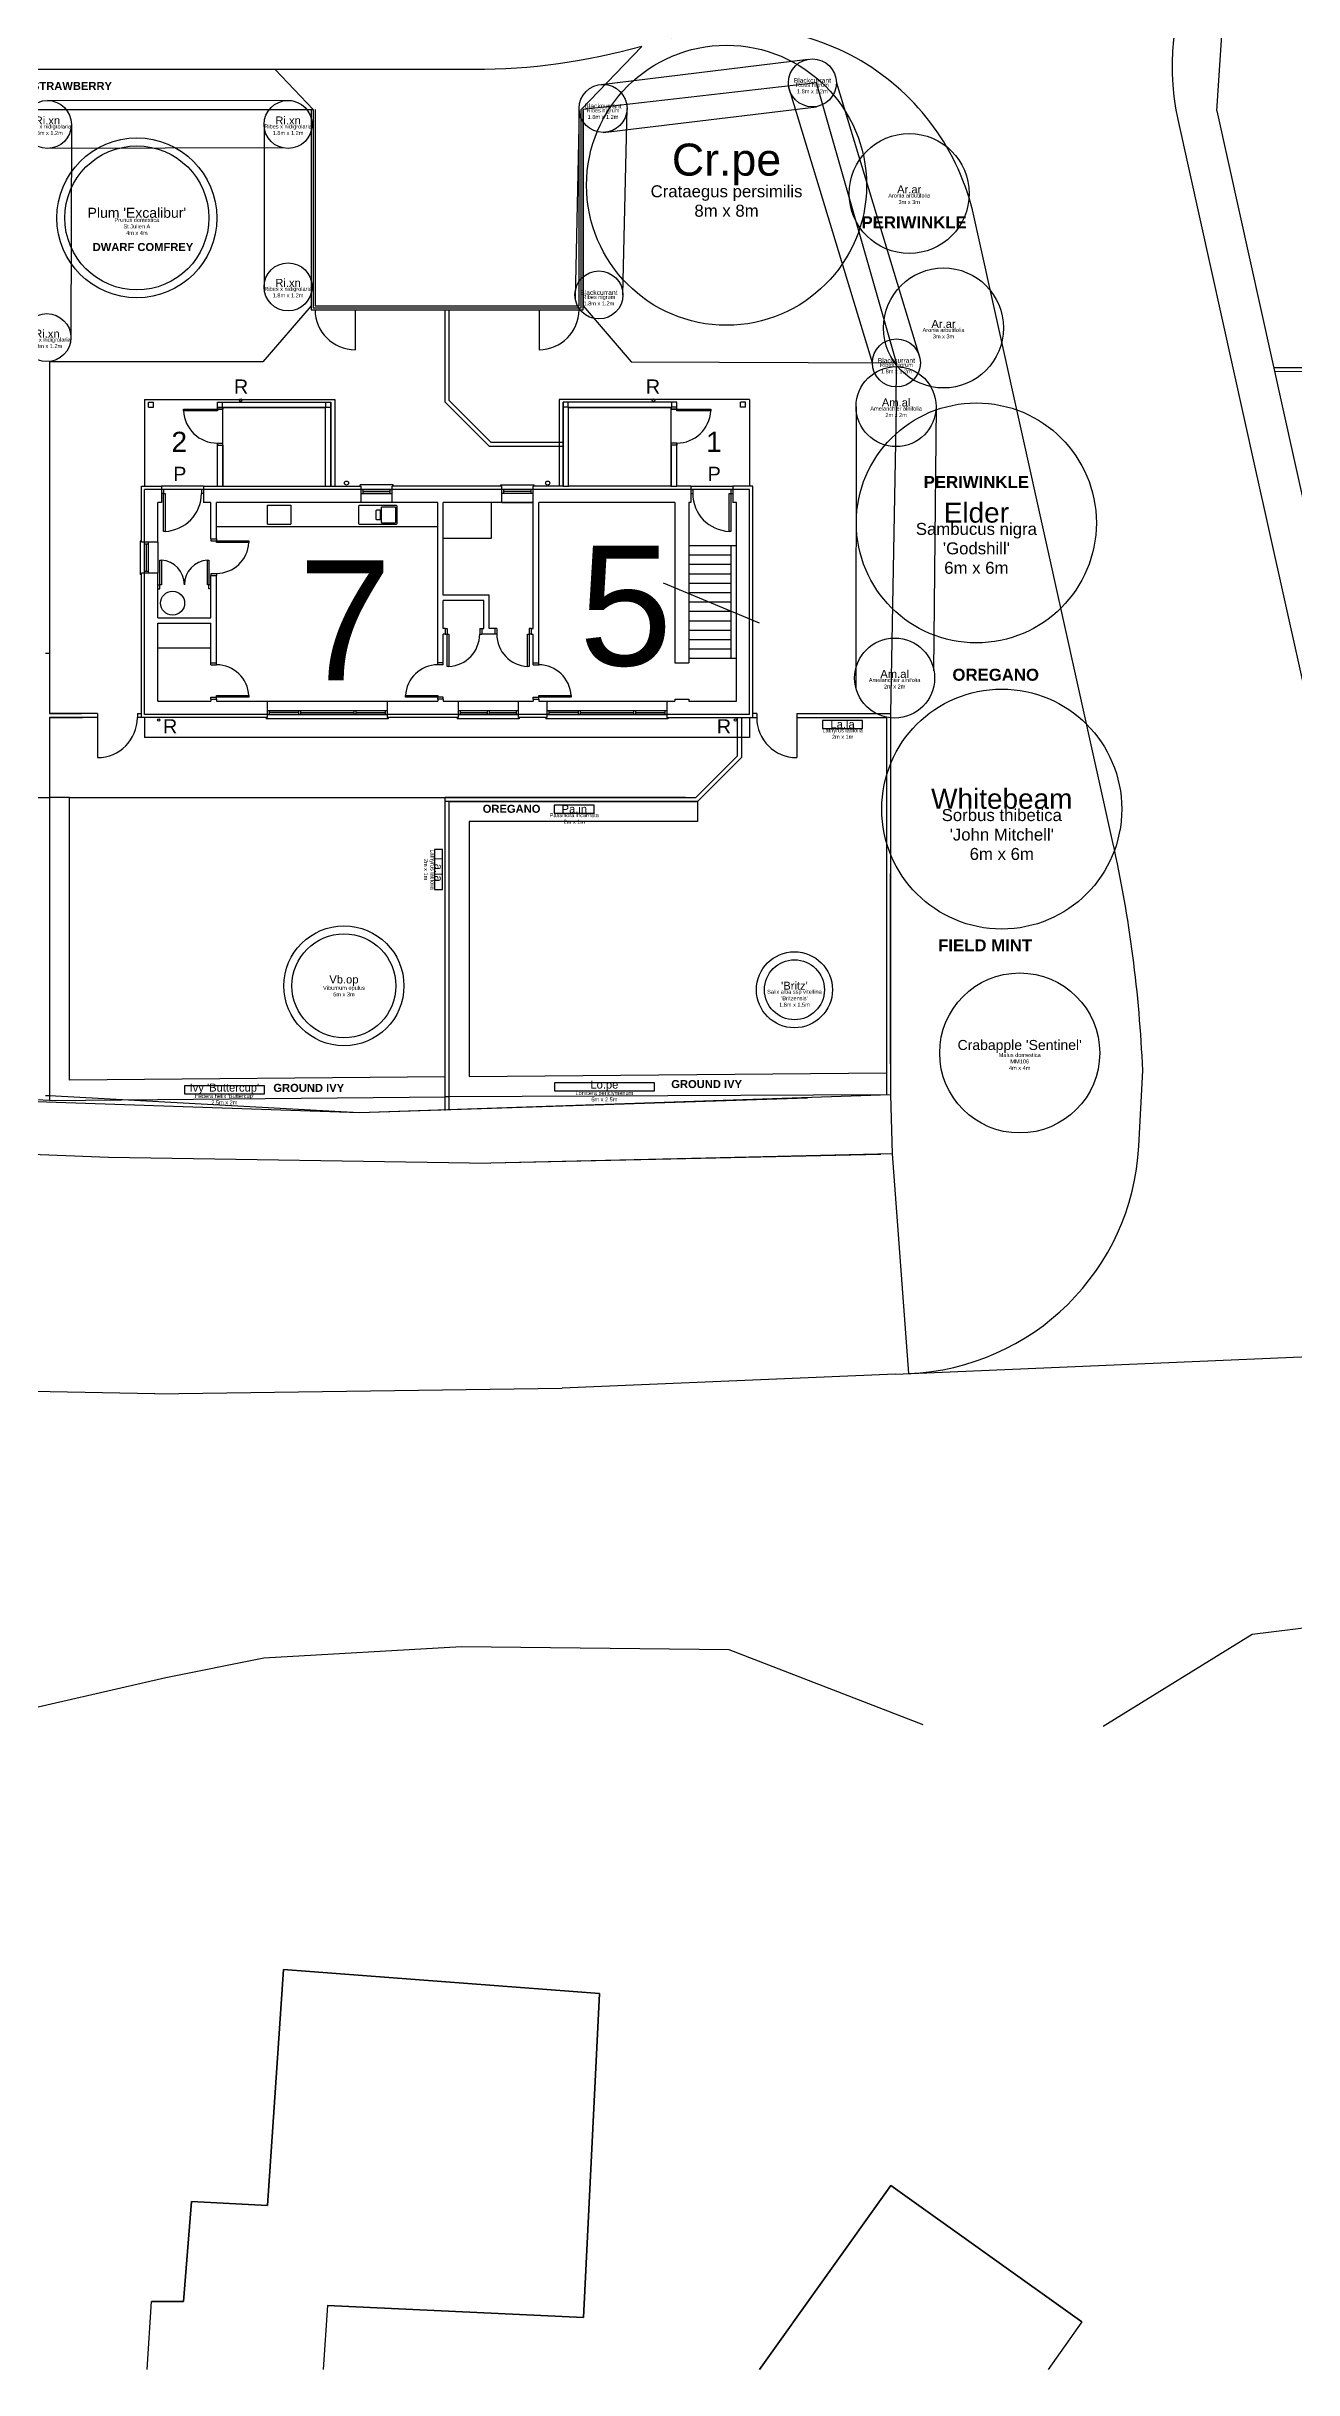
# Model space of a CAD drawing. Header units: metres. Extents: x -1 to 177, y -18 to 89.
# Drawn here: x 78.8 to 109.9, y -10.2 to 47.9 of the extents above; entities that cross this region are included whole.
import ezdxf

# ---------------------------------------------------------------- set-up
doc = ezdxf.new("R2010")
doc.units = ezdxf.units.M
doc.header["$LTSCALE"] = 1016
for name, color, linetype, lineweight, true_color in [('Areas', 30, 'Continuous', 25, 0xff7f00), ('Beds', 32, 'Continuous', 25, 0xb65b03), ('Plant - Climber', 3, 'Continuous', 25, 0x00ff00), ('Plant - Shrub', 96, 'Continuous', 25, 0x008000), ('Plant - Tree', 96, 'Continuous', 25, 0x008000), ('Plant label', 30, 'Continuous', 25, 0xff7f00), ('Trees & shrubs', 96, 'Continuous', 25, 0x008000), ('x_Ground cover', 253, 'Continuous', 25, 0xa0a0a4)]:
    doc.layers.add(name, color=color, linetype=linetype, lineweight=lineweight, true_color=true_color)
doc.layers.add('Plant - Perennial', color=96, linetype='Continuous', true_color=0x008000)
doc.styles.add('textstyle11', font='')
doc.styles.add('textstyle116', font='')
doc.styles.add('textstyle117', font='')
doc.styles.add('textstyle12', font='')
doc.styles.add('textstyle129', font='')
doc.styles.add('textstyle130', font='')
doc.styles.add('textstyle136', font='')
doc.styles.add('textstyle149', font='')
doc.styles.add('textstyle15', font='')
doc.styles.add('textstyle16', font='')
doc.styles.add('textstyle17', font='')
doc.styles.add('textstyle18', font='')
doc.styles.add('textstyle19', font='')
doc.styles.add('textstyle20', font='')
doc.styles.add('textstyle218', font='')
doc.styles.add('textstyle219', font='')
doc.styles.add('textstyle220', font='')
doc.styles.add('textstyle221', font='')
doc.styles.add('textstyle222', font='')
doc.styles.add('textstyle223', font='')
doc.styles.add('textstyle224', font='')
doc.styles.add('textstyle227', font='')
doc.styles.add('textstyle228', font='')
doc.styles.add('textstyle245', font='')
doc.styles.add('textstyle248', font='')
doc.styles.add('textstyle249', font='')
doc.styles.add('textstyle250', font='')
doc.styles.add('textstyle251', font='')
doc.styles.add('textstyle257', font='')
doc.styles.add('textstyle269', font='')
doc.styles.add('textstyle284', font='')
doc.styles.add('textstyle285', font='')
doc.styles.add('textstyle286', font='')
doc.styles.add('textstyle59', font='')
doc.styles.add('textstyle60', font='')
doc.styles.add('textstyle63', font='')
doc.styles.add('textstyle64', font='')
doc.styles.add('textstyle77', font='')
doc.styles.add('textstyle81', font='')
doc.styles.add('textstyle85', font='')
doc.styles.add('textstyle86', font='')
doc.styles.add('textstyle87', font='')
doc.styles.add('textstyle88', font='')
doc.styles.add('textstyle89', font='')
doc.styles.add('textstyle90', font='')
doc.styles.add('textstyle96', font='')
doc.styles.add('textstyle97', font='')
doc.styles.add('textstyle98', font='')
doc.styles.add('textstyle99', font='')
doc.styles.get('textstyle11').set_extended_font_data('Arial')
doc.styles.get('textstyle116').set_extended_font_data('Arial')
doc.styles.get('textstyle117').set_extended_font_data('Arial')
doc.styles.get('textstyle12').set_extended_font_data('Arial')
doc.styles.get('textstyle129').set_extended_font_data('Arial')
doc.styles.get('textstyle130').set_extended_font_data('Arial')
doc.styles.get('textstyle136').set_extended_font_data('Arial')
doc.styles.get('textstyle149').set_extended_font_data('Arial')
doc.styles.get('textstyle15').set_extended_font_data('Arial')
doc.styles.get('textstyle16').set_extended_font_data('Arial')
doc.styles.get('textstyle17').set_extended_font_data('Arial')
doc.styles.get('textstyle18').set_extended_font_data('Arial')
doc.styles.get('textstyle19').set_extended_font_data('Arial')
doc.styles.get('textstyle20').set_extended_font_data('Arial')
doc.styles.get('textstyle218').set_extended_font_data('Arial')
doc.styles.get('textstyle219').set_extended_font_data('Arial')
doc.styles.get('textstyle220').set_extended_font_data('Arial')
doc.styles.get('textstyle221').set_extended_font_data('Arial')
doc.styles.get('textstyle222').set_extended_font_data('Arial')
doc.styles.get('textstyle223').set_extended_font_data('Arial')
doc.styles.get('textstyle224').set_extended_font_data('Arial')
doc.styles.get('textstyle227').set_extended_font_data('Arial')
doc.styles.get('textstyle228').set_extended_font_data('Arial')
doc.styles.get('textstyle245').set_extended_font_data('Arial')
doc.styles.get('textstyle248').set_extended_font_data('Arial', bold=True)
doc.styles.get('textstyle249').set_extended_font_data('Arial', bold=True)
doc.styles.get('textstyle250').set_extended_font_data('Arial', bold=True)
doc.styles.get('textstyle251').set_extended_font_data('Arial', bold=True)
doc.styles.get('textstyle257').set_extended_font_data('Arial', bold=True)
doc.styles.get('textstyle269').set_extended_font_data('Arial', bold=True)
doc.styles.get('textstyle284').set_extended_font_data('Arial', bold=True)
doc.styles.get('textstyle285').set_extended_font_data('Arial', bold=True)
doc.styles.get('textstyle286').set_extended_font_data('Arial', bold=True)
doc.styles.get('textstyle59').set_extended_font_data('Arial')
doc.styles.get('textstyle60').set_extended_font_data('Arial')
doc.styles.get('textstyle63').set_extended_font_data('Arial')
doc.styles.get('textstyle64').set_extended_font_data('Arial')
doc.styles.get('textstyle77').set_extended_font_data('Arial')
doc.styles.get('textstyle81').set_extended_font_data('Arial')
doc.styles.get('textstyle85').set_extended_font_data('Arial')
doc.styles.get('textstyle86').set_extended_font_data('Arial')
doc.styles.get('textstyle87').set_extended_font_data('Arial')
doc.styles.get('textstyle88').set_extended_font_data('Arial')
doc.styles.get('textstyle89').set_extended_font_data('Arial')
doc.styles.get('textstyle90').set_extended_font_data('Arial')
doc.styles.get('textstyle96').set_extended_font_data('Arial')
doc.styles.get('textstyle97').set_extended_font_data('Arial')
doc.styles.get('textstyle98').set_extended_font_data('Arial')
doc.styles.get('textstyle99').set_extended_font_data('Arial')

# ---------------------------------------------------------------- blocks, each defined once
blk = doc.blocks.new('Climber - Lathyrus latifolia')
at = {"layer": 'Plant - Climber', "flags": 128}
blk.add_lwpolyline([(-0.5, 0), (0.5, 0), (0.5, 0.2), (-0.5, 0.2)], close=True, dxfattribs=at)
at = {"layer": 'Plant - Climber', "insert": (0, 0), "char_height": 0.2, "attachment_point": 8, "line_spacing_factor": 0.971628, "style": 'textstyle16'}
blk.add_mtext('\\c32767;La.la', dxfattribs=at)
at = {"layer": 'Plant label', "insert": (0, 0), "char_height": 0.1, "attachment_point": 2, "line_spacing_factor": 0.971628, "style": 'textstyle15'}
blk.add_mtext('\\c32767;Lathyrus latifolia\\P2m x 1m', dxfattribs=at)
blk = doc.blocks.new('Shrub - Amelanchier alnifolia')
at = {"layer": 'Plant - Shrub'}
blk.add_circle((0, 0), 1, dxfattribs=at)
at = {"layer": 'Plant - Shrub', "insert": (0, 0), "char_height": 0.2, "attachment_point": 8, "line_spacing_factor": 0.971628, "style": 'textstyle60'}
blk.add_mtext('\\c32767;Am.al', dxfattribs=at)
at = {"layer": 'Plant label', "insert": (0, 0), "char_height": 0.1, "attachment_point": 2, "line_spacing_factor": 0.971628, "style": 'textstyle59'}
blk.add_mtext('\\c32767;Amelanchier alnifolia\\P2m x 2m', dxfattribs=at)
blk = doc.blocks.new('Shrub - Ribes nigrum')
at = {"layer": 'Plant - Shrub'}
blk.add_circle((0, 0), 0.6, dxfattribs=at)
at = {"layer": 'Plant - Shrub', "insert": (0, 0), "char_height": 0.12, "attachment_point": 8, "line_spacing_factor": 0.971628, "style": 'textstyle81'}
blk.add_mtext('\\c32767;Blackcurrant', dxfattribs=at)
at = {"layer": 'Plant label', "insert": (0, 0), "char_height": 0.1, "attachment_point": 2, "line_spacing_factor": 0.971628, "style": 'textstyle77'}
blk.add_mtext('\\c32767;Ribes nigrum\\P1.8m x 1.2m', dxfattribs=at)
blk = doc.blocks.new('Shrub - Aronia arbutifolia')
at = {"layer": 'Plant - Shrub'}
blk.add_circle((0, 0), 1.5, dxfattribs=at)
at = {"layer": 'Plant - Shrub', "insert": (0, 0), "char_height": 0.2, "attachment_point": 8, "line_spacing_factor": 0.971628, "style": 'textstyle64'}
blk.add_mtext('\\c32767;Ar.ar', dxfattribs=at)
at = {"layer": 'Plant label', "insert": (0, 0), "char_height": 0.1, "attachment_point": 2, "line_spacing_factor": 0.971628, "style": 'textstyle63'}
blk.add_mtext('\\c32767;Aronia arbutifolia\\P3m x 3m', dxfattribs=at)
blk = doc.blocks.new('Shrub - Ribes x nidigrolaria')
at = {"layer": 'Plant - Shrub'}
blk.add_circle((0, 0), 0.6, dxfattribs=at)
at = {"layer": 'Plant - Shrub', "insert": (0, 0), "char_height": 0.2, "attachment_point": 8, "line_spacing_factor": 0.971628, "style": 'textstyle86'}
blk.add_mtext('\\c32767;Ri.xn', dxfattribs=at)
at = {"layer": 'Plant label', "insert": (0, 0), "char_height": 0.1, "attachment_point": 2, "line_spacing_factor": 0.971628, "style": 'textstyle85'}
blk.add_mtext('\\c32767;Ribes x nidigrolaria\\P1.8m x 1.2m', dxfattribs=at)
blk = doc.blocks.new("Climber - Hedera helix 'Buttercup'")
at = {"layer": 'Plant - Climber', "flags": 128}
blk.add_lwpolyline([(-1, 0), (1, 0), (1, 0.2), (-1, 0.2)], close=True, dxfattribs=at)
at = {"layer": 'Plant - Climber', "color": 30, "true_color": 0xff7f00, "insert": (0, 0), "char_height": 0.2, "attachment_point": 8, "line_spacing_factor": 0.971628, "style": 'textstyle12'}
blk.add_mtext("Ivy 'Buttercup'", dxfattribs=at)
at = {"layer": 'Plant label', "insert": (0, 0), "char_height": 0.1, "attachment_point": 2, "line_spacing_factor": 0.971628, "style": 'textstyle11'}
blk.add_mtext("\\c32767;Hedera helix 'Buttercup'\\P2.5m x 2m", dxfattribs=at)
blk = doc.blocks.new("Tree - Sorbus thibetica 'John Mitchell'")
at = {"layer": 'Plant - Tree'}
blk.add_circle((0, 0), 3, dxfattribs=at)
at = {"layer": 'Plant - Tree', "insert": (0, 0), "char_height": 0.5, "attachment_point": 8, "line_spacing_factor": 0.971628, "style": 'textstyle117'}
blk.add_mtext('\\c32767;Whitebeam', dxfattribs=at)
at = {"layer": 'Plant label', "insert": (0, 0), "char_height": 0.3, "attachment_point": 2, "line_spacing_factor": 0.971628, "style": 'textstyle116'}
blk.add_mtext("\\c32767;Sorbus thibetica\\P'John Mitchell'\\P6m x 6m", dxfattribs=at)
blk = doc.blocks.new('Tree - Crataegus laevigata')
at = {"layer": 'Plant - Tree'}
blk.add_circle((0, 0), 3.5, dxfattribs=at)
at = {"layer": 'Plant - Tree', "insert": (0, 0), "char_height": 0.8, "attachment_point": 8, "line_spacing_factor": 0.971628, "style": 'textstyle99'}
blk.add_mtext('\\c32767;Cr.pe', dxfattribs=at)
at = {"layer": 'Plant label', "insert": (0, 0), "char_height": 0.3, "attachment_point": 2, "line_spacing_factor": 0.971628, "style": 'textstyle98'}
blk.add_mtext('\\c32767;Crataegus persimilis\\P8m x 8m', dxfattribs=at)
blk = doc.blocks.new('Climber - Passiflora incarnata')
at = {"layer": 'Plant - Climber', "flags": 128}
blk.add_lwpolyline([(-0.5, 0), (0.5, 0), (0.5, 0.2), (-0.5, 0.2)], close=True, dxfattribs=at)
at = {"layer": 'Plant - Climber', "insert": (0, 0), "char_height": 0.2, "attachment_point": 8, "line_spacing_factor": 0.971628, "style": 'textstyle20'}
blk.add_mtext('\\c32767;Pa.in', dxfattribs=at)
at = {"layer": 'Plant label', "insert": (0, 0), "char_height": 0.1, "attachment_point": 2, "line_spacing_factor": 0.971628, "style": 'textstyle19'}
blk.add_mtext('\\c32767;Passiflora incarnata\\P2m x 1m', dxfattribs=at)
blk = doc.blocks.new('Climber - Lonicera periclymenum')
at = {"layer": 'Plant - Climber', "flags": 128}
blk.add_lwpolyline([(-1.25, 0), (1.25, 0), (1.25, 0.2), (-1.25, 0.2)], close=True, dxfattribs=at)
at = {"layer": 'Plant - Climber', "insert": (0, 0), "char_height": 0.2, "attachment_point": 8, "line_spacing_factor": 0.971628, "style": 'textstyle18'}
blk.add_mtext('\\c32767;Lo.pe', dxfattribs=at)
at = {"layer": 'Plant label', "insert": (0, 0), "char_height": 0.1, "attachment_point": 2, "line_spacing_factor": 0.971628, "style": 'textstyle17'}
blk.add_mtext('\\c32767;Lonicera periclymenum\\P6m x 2.5m', dxfattribs=at)
blk = doc.blocks.new('Tree - Crabapple')
at = {"layer": 'Plant - Tree'}
blk.add_circle((0, 0), 2, dxfattribs=at)
at = {"layer": 'Plant - Tree', "insert": (0, 0), "char_height": 0.25, "attachment_point": 8, "line_spacing_factor": 0.971628, "style": 'textstyle97'}
blk.add_mtext("\\c32767;Crabapple 'Sentinel'", dxfattribs=at)
at = {"layer": 'Plant label', "insert": (0, 0), "char_height": 0.1, "attachment_point": 2, "line_spacing_factor": 0.971628, "style": 'textstyle96'}
blk.add_mtext('\\c32767;Malus domestica\\PMM106\\P4m x 4m', dxfattribs=at)
blk = doc.blocks.new('Shrub - Viburnum opulus')
at = {"layer": 'Plant - Shrub'}
blk.add_circle((0, 0), 1.5, dxfattribs=at)
at = {"layer": 'Plant - Shrub', "insert": (0, 0), "char_height": 0.2, "attachment_point": 8, "line_spacing_factor": 0.971628, "style": 'textstyle90'}
blk.add_mtext('\\c32767;Vb.op', dxfattribs=at)
at = {"layer": 'Plant label', "insert": (0, 0), "char_height": 0.1, "attachment_point": 2, "line_spacing_factor": 0.971628, "style": 'textstyle89'}
blk.add_mtext('\\c32767;Viburnum opulus\\P6m x 3m', dxfattribs=at)
blk = doc.blocks.new("Shrub - Salix 'Britzensis'")
at = {"layer": 'Plant - Shrub'}
blk.add_circle((0, 0), 0.75, dxfattribs=at)
at = {"layer": 'Plant - Shrub', "insert": (0, 0), "char_height": 0.2, "attachment_point": 8, "line_spacing_factor": 0.971628, "style": 'textstyle88'}
blk.add_mtext("\\c32767;'Britz'", dxfattribs=at)
at = {"layer": 'Plant label', "insert": (0, 0), "char_height": 0.1, "attachment_point": 2, "line_spacing_factor": 0.971628, "style": 'textstyle87'}
blk.add_mtext("\\c32767;Salix alba ssp vitellina \\P'Britzensis'\\P1.8m x 1.5m", dxfattribs=at)

msp = doc.modelspace()

# ---------------------------------------------------------------- linework, layer by layer
at = {"layer": 'Areas'}
for p, q in [((108.011, 46.297), (108.193, 49.091)), ((85.368, 46.33), (85.368, 41.43)), ((85.368, 41.43), (84.164, 40.025)), ((85.368, 41.43), (84.164, 40.025)), ((86.468, 41.33), (86.468, 40.33)), ((88.718, 39.016), (88.718, 41.33)), ((88.818, 39.058), (88.818, 41.33)), ((91.068, 41.33), (91.068, 40.33)), ((92.168, 41.43), (93.373, 40.025)), ((78.827, 40.025), (78.827, 31.234)), ((84.164, 40.025), (78.827, 40.025)), ((84.164, 40.025), (78.827, 40.025)), ((99.994, 38.908), (100, 40)), ((110.365, 39.88), (109.436, 39.88)), ((110.365, 39.78), (109.458, 39.781)), ((81.205, 39.086), (81.205, 36.916)), ((81.205, 39.086), (85.965, 39.086)), ((81.305, 39.016), (81.43, 39.016)), ((81.305, 38.891), (81.305, 39.016)), ((81.43, 38.891), (81.43, 39.016)), ((83.027, 39.016), (85.765, 39.016)), ((83.027, 39.016), (83.152, 39.016)), ((83.027, 38.891), (83.027, 39.016)), ((83.027, 39.016), (83.152, 39.016)), ((83.027, 38.891), (83.027, 39.016)), ((83.152, 38.891), (83.152, 39.016)), ((83.152, 38.891), (83.152, 39.016)), ((85.74, 39.016), (85.865, 39.016)), ((85.74, 38.891), (85.74, 39.016)), ((85.74, 39.016), (85.865, 39.016)), ((85.74, 38.891), (85.74, 39.016)), ((85.865, 36.916), (85.865, 39.016)), ((85.865, 38.891), (85.865, 39.016)), ((85.865, 38.891), (85.865, 39.016)), ((85.965, 39.086), (85.965, 36.916)), ((88.718, 39.016), (89.818, 37.916)), ((89.859, 38.016), (88.818, 39.058)), ((96.331, 39.086), (91.572, 39.086)), ((91.572, 39.086), (91.572, 36.916)), ((91.672, 36.916), (91.672, 39.016)), ((91.797, 39.016), (91.672, 39.016)), ((91.672, 38.891), (91.672, 39.016)), ((91.797, 39.016), (91.672, 39.016)), ((91.672, 38.891), (91.672, 39.016)), ((94.509, 39.016), (91.772, 39.016)), ((91.797, 38.891), (91.797, 39.016)), ((91.797, 38.891), (91.797, 39.016)), ((94.509, 39.016), (94.384, 39.016)), ((94.384, 38.891), (94.384, 39.016)), ((94.509, 39.016), (94.384, 39.016)), ((94.384, 38.891), (94.384, 39.016)), ((94.509, 38.891), (94.509, 39.016)), ((94.509, 38.891), (94.509, 39.016)), ((96.231, 39.016), (96.106, 39.016)), ((96.106, 38.891), (96.106, 39.016)), ((96.231, 38.891), (96.231, 39.016)), ((96.331, 39.086), (96.331, 36.916)), ((81.305, 38.891), (81.43, 38.891)), ((83.027, 38.891), (83.152, 38.891)), ((83.027, 38.891), (83.152, 38.891)), ((83.027, 38.891), (83.162, 38.891)), ((83.027, 38.841), (83.027, 38.891)), ((83.027, 38.841), (83.162, 38.841)), ((83.162, 36.916), (83.162, 38.891)), ((83.162, 38.881), (85.73, 38.881)), ((85.73, 36.916), (85.73, 38.881)), ((85.74, 38.891), (85.865, 38.891)), ((85.74, 38.891), (85.865, 38.891)), ((91.797, 38.891), (91.672, 38.891)), ((91.797, 38.891), (91.672, 38.891)), ((94.374, 38.881), (91.807, 38.881)), ((91.807, 36.916), (91.807, 38.881)), ((94.509, 38.891), (94.374, 38.891)), ((94.374, 36.916), (94.374, 38.891)), ((94.509, 38.841), (94.374, 38.841)), ((94.509, 38.891), (94.384, 38.891)), ((94.509, 38.891), (94.384, 38.891)), ((94.509, 38.841), (94.509, 38.891)), ((96.231, 38.891), (96.106, 38.891)), ((83.027, 36.916), (83.027, 37.993)), ((83.027, 37.993), (83.027, 37.943)), ((83.027, 37.993), (83.162, 37.993)), ((83.027, 37.942), (83.162, 37.942)), ((89.818, 37.916), (91.672, 37.916)), ((89.859, 38.016), (91.672, 38.016)), ((94.509, 37.993), (94.374, 37.993)), ((94.509, 37.942), (94.374, 37.942)), ((94.509, 36.916), (94.509, 37.993)), ((94.509, 37.993), (94.509, 37.943)), ((81.127, 35.521), (81.127, 36.916)), ((81.127, 36.916), (81.627, 36.916)), ((81.206, 31.213), (81.206, 36.837)), ((96.33, 36.837), (81.206, 36.837)), ((82.677, 36.916), (81.627, 36.916)), ((81.627, 36.916), (81.627, 36.507)), ((81.677, 36.838), (81.627, 36.838)), ((81.677, 36.738), (81.627, 36.738)), ((81.677, 36.838), (81.677, 36.738)), ((82.677, 36.838), (82.627, 36.838)), ((82.627, 36.838), (82.627, 36.738)), ((82.677, 36.738), (82.627, 36.738)), ((82.677, 36.916), (82.677, 36.507)), ((82.677, 36.916), (83.027, 36.916)), ((83.027, 36.916), (83.162, 36.916)), ((83.162, 36.916), (85.73, 36.916)), ((85.73, 36.916), (85.865, 36.916)), ((85.865, 36.916), (86.617, 36.916)), ((87.424, 36.951), (86.592, 36.951)), ((86.592, 36.916), (86.592, 36.951)), ((86.617, 36.507), (86.617, 36.916)), ((86.617, 36.836), (87.399, 36.836)), ((86.617, 36.736), (87.399, 36.736)), ((86.667, 36.736), (86.667, 36.836)), ((86.667, 36.786), (87.349, 36.786)), ((87.349, 36.736), (87.349, 36.836)), ((87.399, 36.507), (87.399, 36.916)), ((90.138, 36.916), (87.399, 36.916)), ((87.424, 36.916), (87.424, 36.951)), ((90.113, 36.916), (90.113, 36.951)), ((90.113, 36.951), (90.945, 36.951)), ((90.138, 36.507), (90.138, 36.916)), ((90.92, 36.836), (90.138, 36.836)), ((90.92, 36.736), (90.138, 36.736)), ((90.188, 36.736), (90.188, 36.836)), ((90.87, 36.786), (90.188, 36.786)), ((90.87, 36.736), (90.87, 36.836)), ((90.92, 33.359), (90.92, 36.916)), ((91.672, 36.916), (90.92, 36.916)), ((90.945, 36.916), (90.945, 36.951)), ((91.672, 36.916), (91.807, 36.916)), ((94.374, 36.916), (91.807, 36.916)), ((94.374, 36.916), (91.807, 36.916)), ((94.374, 36.916), (94.509, 36.916)), ((94.859, 36.916), (94.509, 36.916)), ((94.859, 36.916), (94.859, 36.507)), ((94.859, 36.916), (95.909, 36.916)), ((94.859, 36.838), (94.909, 36.838)), ((94.859, 36.738), (94.909, 36.738)), ((94.909, 36.838), (94.909, 36.738)), ((95.859, 36.838), (95.909, 36.838)), ((95.859, 36.838), (95.859, 36.738)), ((95.859, 36.738), (95.909, 36.738)), ((95.909, 36.916), (95.909, 36.507)), ((96.409, 36.916), (95.909, 36.916)), ((96.33, 31.213), (96.33, 36.837)), ((96.409, 31.134), (96.409, 36.916)), ((81.627, 36.507), (81.536, 36.507)), ((81.536, 35.521), (81.536, 36.507)), ((82.865, 36.507), (82.677, 36.507)), ((82.865, 35.599), (82.865, 36.507)), ((86.617, 36.507), (83.003, 36.507)), ((83.003, 35.599), (83.003, 36.507)), ((84.279, 35.972), (84.279, 36.442)), ((84.279, 36.442), (84.859, 36.442)), ((84.859, 36.442), (84.859, 35.972)), ((87.399, 36.507), (86.617, 36.507)), ((88.535, 36.507), (87.399, 36.507)), ((88.535, 32.503), (88.535, 36.507)), ((88.673, 34.197), (88.673, 36.507)), ((90.138, 36.507), (88.673, 36.507)), ((89.873, 36.507), (89.873, 35.607)), ((90.92, 36.507), (90.113, 36.507)), ((90.138, 36.507), (90.92, 36.507)), ((91.058, 32.503), (91.058, 36.507)), ((94.465, 36.507), (91.058, 36.507)), ((94.465, 36.507), (94.465, 32.499)), ((94.813, 36.507), (94.813, 32.503)), ((94.859, 36.507), (94.813, 36.507)), ((96, 36.507), (95.909, 36.507)), ((96, 31.543), (96, 36.507)), ((81.127, 35.546), (81.092, 35.546)), ((81.092, 35.546), (81.092, 34.714)), ((81.536, 35.521), (81.127, 35.521)), ((81.207, 34.739), (81.207, 35.521)), ((81.307, 35.471), (81.207, 35.471)), ((81.257, 34.789), (81.257, 35.471)), ((81.307, 34.739), (81.307, 35.521)), ((81.536, 35.521), (81.536, 34.74)), ((82.865, 35.599), (82.865, 35.549)), ((82.865, 35.599), (83.003, 35.599)), ((82.865, 35.549), (83.003, 35.549)), ((83.003, 35.907), (88.535, 35.907)), ((83.003, 35.599), (83.003, 35.549)), ((84.279, 35.972), (84.859, 35.972)), ((89.873, 35.607), (88.673, 35.607)), ((94.813, 35.435), (96, 35.435)), ((95.863, 35.435), (95.863, 32.615)), ((94.813, 35.2), (95.863, 35.2)), ((94.813, 34.965), (95.863, 34.965)), ((81.127, 34.714), (81.092, 34.714)), ((81.127, 31.134), (81.127, 34.74)), ((81.536, 34.74), (81.127, 34.74)), ((81.307, 34.789), (81.207, 34.789)), ((81.536, 33.631), (81.536, 34.74)), ((81.536, 34.456), (81.586, 34.456)), ((81.536, 34.356), (81.586, 34.356)), ((81.586, 34.356), (81.586, 34.456)), ((82.865, 34.456), (82.815, 34.456)), ((82.815, 34.356), (82.815, 34.456)), ((82.865, 34.356), (82.815, 34.356)), ((82.865, 34.739), (83.003, 34.739)), ((82.865, 34.739), (82.865, 34.689)), ((82.865, 33.631), (82.865, 34.689)), ((82.865, 34.689), (83.003, 34.689)), ((83.003, 34.739), (83.003, 34.689)), ((83.003, 32.503), (83.003, 34.689)), ((96.581, 33.497), (94.181, 34.497)), ((94.813, 34.73), (95.863, 34.73)), ((94.813, 34.495), (95.863, 34.495)), ((89.821, 34.197), (88.673, 34.197)), ((88.673, 33.359), (88.673, 34.059)), ((89.683, 34.059), (88.673, 34.059)), ((89.683, 33.359), (89.683, 34.059)), ((89.821, 33.359), (89.821, 34.197)), ((94.813, 34.26), (95.863, 34.26)), ((94.813, 34.025), (95.313, 34.025)), ((94.813, 33.79), (95.863, 33.79)), ((95.313, 34.025), (95.863, 34.025)), ((81.536, 33.631), (82.865, 33.631)), ((81.536, 31.543), (81.536, 33.493)), ((81.536, 33.493), (82.865, 33.493)), ((82.865, 32.503), (82.865, 33.493)), ((88.723, 33.359), (88.673, 33.359)), ((88.673, 32.503), (88.673, 33.221)), ((88.723, 33.221), (88.673, 33.221)), ((88.723, 33.359), (88.773, 33.359)), ((88.723, 33.359), (88.723, 33.221)), ((88.723, 33.221), (88.773, 33.221)), ((88.773, 33.359), (88.773, 33.221)), ((89.583, 33.359), (89.583, 33.221)), ((89.583, 33.359), (89.633, 33.359)), ((89.583, 33.221), (89.633, 33.221)), ((89.633, 33.359), (89.683, 33.359)), ((89.633, 33.359), (89.633, 33.221)), ((89.96, 33.221), (89.633, 33.221)), ((89.96, 33.359), (89.821, 33.359)), ((89.96, 33.359), (89.96, 33.221)), ((90.01, 33.359), (89.96, 33.359)), ((90.01, 33.221), (89.96, 33.221)), ((90.01, 33.359), (90.01, 33.221)), ((90.82, 33.359), (90.82, 33.221)), ((90.87, 33.359), (90.82, 33.359)), ((90.87, 33.221), (90.82, 33.221)), ((90.87, 33.359), (90.87, 33.221)), ((90.87, 33.359), (90.92, 33.359)), ((90.87, 33.221), (90.92, 33.221)), ((90.92, 32.503), (90.92, 33.221)), ((94.813, 33.555), (95.863, 33.555)), ((94.813, 33.32), (95.863, 33.32)), ((78.827, 32.734), (78.727, 32.734)), ((81.536, 32.881), (82.865, 32.881)), ((94.813, 33.085), (95.863, 33.085)), ((94.813, 32.85), (95.863, 32.85)), ((94.813, 32.615), (96, 32.615)), ((82.865, 32.503), (83.003, 32.503)), ((82.865, 32.453), (82.865, 32.503)), ((82.865, 32.453), (83.003, 32.453)), ((83.003, 32.453), (83.003, 32.503)), ((88.673, 32.503), (88.535, 32.503)), ((88.535, 32.453), (88.535, 32.503)), ((88.673, 32.453), (88.535, 32.453)), ((88.673, 32.453), (88.673, 32.503)), ((90.92, 32.503), (91.058, 32.503)), ((90.92, 32.453), (90.92, 32.503)), ((90.92, 32.453), (91.058, 32.453)), ((91.058, 32.453), (91.058, 32.503)), ((94.465, 32.503), (94.813, 32.503)), ((81.536, 31.543), (82.865, 31.543)), ((82.865, 31.643), (83.003, 31.643)), ((82.865, 31.593), (82.865, 31.643)), ((82.865, 31.593), (83.003, 31.593)), ((82.865, 31.593), (82.865, 31.543)), ((83.003, 31.593), (83.003, 31.643)), ((83.003, 31.593), (83.003, 31.543)), ((83.003, 31.543), (84.269, 31.543)), ((84.269, 31.543), (84.269, 31.134)), ((84.269, 31.543), (87.269, 31.543)), ((87.269, 31.543), (88.535, 31.543)), ((87.269, 31.543), (87.269, 31.134)), ((88.673, 31.643), (88.535, 31.643)), ((88.535, 31.593), (88.535, 31.643)), ((88.673, 31.593), (88.535, 31.593)), ((88.535, 31.593), (88.535, 31.543)), ((88.673, 31.593), (88.673, 31.643)), ((88.673, 31.593), (88.673, 31.543)), ((88.673, 31.543), (89.046, 31.543)), ((89.046, 31.543), (89.046, 31.134)), ((89.046, 31.543), (90.546, 31.543)), ((90.546, 31.543), (90.92, 31.543)), ((90.546, 31.543), (90.546, 31.134)), ((90.92, 31.643), (91.058, 31.643)), ((90.92, 31.593), (90.92, 31.643)), ((90.92, 31.593), (91.058, 31.593)), ((90.92, 31.593), (90.92, 31.543)), ((91.058, 31.593), (91.058, 31.643)), ((91.058, 31.593), (91.058, 31.543)), ((91.058, 31.543), (91.261, 31.543)), ((91.261, 31.543), (91.261, 31.134)), ((91.261, 31.543), (94.261, 31.543)), ((94.261, 31.543), (94.261, 31.134)), ((94.261, 31.543), (94.465, 31.543)), ((94.465, 31.593), (94.465, 31.543)), ((94.465, 31.593), (94.813, 31.593)), ((94.813, 31.593), (94.813, 31.543)), ((94.813, 31.543), (96, 31.543)), ((80.027, 31.234), (78.827, 31.234)), ((78.827, 31.234), (79.628, 31.234)), ((78.827, 31.134), (78.827, 29.134)), ((80.027, 31.134), (78.827, 31.134)), ((78.827, 31.134), (79.65, 31.134)), ((80.027, 31.234), (80.027, 31.134)), ((80.027, 31.134), (80.027, 30.134)), ((81.027, 31.234), (81.127, 31.234)), ((81.027, 31.234), (81.027, 31.134)), ((81.127, 31.134), (81.027, 31.134)), ((84.269, 31.134), (81.127, 31.134)), ((81.205, 31.134), (81.205, 30.633)), ((96.33, 31.213), (81.206, 31.213)), ((84.244, 31.134), (84.244, 31.099)), ((87.294, 31.099), (84.244, 31.099)), ((84.269, 31.314), (87.269, 31.314)), ((84.269, 31.214), (87.269, 31.214)), ((84.319, 31.314), (84.319, 31.214)), ((85.049, 31.264), (84.319, 31.264)), ((85.049, 31.314), (85.049, 31.214)), ((85.099, 31.314), (85.099, 31.214)), ((85.099, 31.264), (86.439, 31.264)), ((86.439, 31.314), (86.439, 31.214)), ((86.489, 31.314), (86.489, 31.214)), ((86.489, 31.264), (86.539, 31.264)), ((86.489, 31.264), (87.219, 31.264)), ((87.219, 31.314), (87.219, 31.214)), ((89.046, 31.134), (87.269, 31.134)), ((87.294, 31.134), (87.294, 31.099)), ((89.021, 31.134), (89.021, 31.099)), ((90.571, 31.099), (89.021, 31.099)), ((89.046, 31.314), (90.546, 31.314)), ((89.046, 31.214), (90.546, 31.214)), ((89.096, 31.314), (89.096, 31.214)), ((89.096, 31.264), (89.771, 31.264)), ((89.771, 31.314), (89.771, 31.214)), ((89.821, 31.314), (89.821, 31.214)), ((89.821, 31.264), (90.496, 31.264)), ((90.496, 31.314), (90.496, 31.214)), ((91.261, 31.134), (90.546, 31.134)), ((90.571, 31.134), (90.571, 31.099)), ((91.236, 31.134), (91.236, 31.099)), ((94.286, 31.099), (91.236, 31.099)), ((91.261, 31.314), (94.261, 31.314)), ((91.261, 31.214), (94.261, 31.214)), ((91.311, 31.314), (91.311, 31.214)), ((92.041, 31.264), (91.311, 31.264)), ((92.041, 31.314), (92.041, 31.214)), ((92.091, 31.314), (92.091, 31.214)), ((92.091, 31.264), (93.431, 31.264)), ((93.431, 31.314), (93.431, 31.214)), ((93.481, 31.314), (93.481, 31.214)), ((93.481, 31.264), (93.531, 31.264)), ((93.481, 31.264), (94.211, 31.264)), ((94.211, 31.314), (94.211, 31.214)), ((94.261, 31.134), (96.409, 31.134)), ((94.286, 31.134), (94.286, 31.099)), ((96.028, 30.176), (96.028, 31.134)), ((96.128, 31.134), (96.128, 30.134)), ((96.331, 31.134), (96.331, 30.633)), ((96.509, 31.234), (96.409, 31.234)), ((96.409, 31.134), (96.509, 31.134)), ((96.509, 31.234), (96.509, 31.134)), ((97.509, 31.234), (97.509, 31.134)), ((97.509, 31.234), (99.852, 31.234)), ((97.509, 31.134), (99.752, 31.134)), ((97.509, 31.134), (97.509, 30.134)), ((99.752, 31.134), (99.752, 21.7)), ((99.852, 31.234), (99.852, 21.703)), ((96.331, 30.633), (81.205, 30.633)), ((94.987, 29.134), (96.028, 30.176)), ((96.128, 30.134), (95.028, 29.034)), ((38.863, 29.134), (78.827, 29.134)), ((78.827, 29.134), (78.827, 29.134)), ((79.327, 29.134), (88.718, 29.134)), ((79.327, 29.134), (94.987, 29.134)), ((94.729, 29.134), (88.718, 29.134)), ((88.718, 21.316), (88.718, 29.134)), ((88.718, 29.134), (94.987, 29.134)), ((95.028, 29.034), (95.128, 29.134)), ((95.028, 29.034), (88.718, 29.034)), ((78.827, 21.564), (43.535, 23.42)), ((86.571, 21.254), (76.476, 21.598)), ((86.571, 21.254), (76.476, 21.598)), ((78.827, 21.675), (78.727, 21.68)), ((78.827, 21.675), (78.827, 21.564)), ((86.571, 21.254), (78.827, 21.675)), ((99.852, 21.703), (86.571, 21.254)), ((97.78, 21.623), (86.571, 21.254)), ((97.78, 21.623), (86.571, 21.254)), ((88.818, 21.656), (88.718, 21.655)), ((88.818, 21.319), (88.818, 21.656)), ((88.818, 21.328), (88.818, 21.656)), ((71.179, 20.51), (80.306, 20.142)), ((71.179, 20.51), (80.306, 20.142)), ((80.306, 20.142), (89.861, 19.993)), ((80.306, 20.142), (89.861, 19.993)), ((99.899, 20.232), (89.861, 19.993)), ((99.61, 20.211), (89.861, 19.993)), ((99.975, 14.723), (110.321, 15.162)), ((99.975, 14.723), (110.321, 15.162)), ((99.975, 14.723), (91.644, 14.37)), ((99.975, 14.723), (91.644, 14.37)), ((81.46, 14.231), (71.759, 14.418)), ((81.46, 14.231), (71.759, 14.418)), ((81.46, 14.231), (91.644, 14.37)), ((81.46, 14.231), (91.644, 14.37)), ((105.174, 5.922), (108.891, 8.219)), ((105.174, 5.922), (108.891, 8.219)), ((108.891, 8.219), (110.454, 8.417)), ((108.891, 8.219), (110.454, 8.417)), ((81.739, 7.143), (84.189, 7.634)), ((81.739, 7.143), (84.189, 7.634)), ((84.189, 7.634), (89.126, 7.912)), ((84.189, 7.634), (89.126, 7.912)), ((89.126, 7.912), (95.814, 7.84)), ((89.126, 7.912), (95.814, 7.84)), ((95.814, 7.84), (100.658, 5.961)), ((95.814, 7.84), (100.658, 5.961)), ((77.355, 6.13), (81.739, 7.143)), ((77.355, 6.13), (81.739, 7.143)), ((84.28, -6.06), (84.68, -0.16)), ((84.68, -0.16), (92.58, -0.76)), ((92.58, -0.76), (92.18, -8.86)), ((82.18, -8.46), (82.38, -5.96)), ((82.38, -5.96), (84.28, -6.06)), ((81.269, -10.16), (81.38, -8.46)), ((81.38, -8.46), (82.18, -8.46)), ((85.78, -8.56), (85.67, -10.16)), ((92.18, -8.86), (85.78, -8.56)), ((104.64, -8.97), (103.791, -10.16))]:
    msp.add_line(p, q, dxfattribs=at)
at = {"layer": 'Areas', "flags": 128}
for points in [[(149.806, 64.634), (111.18, 53.132, 0.393598), (107.035, 46.081), (108.963, 37.396), (110.783, 29.201, -0.044065), (111.653, 22.573), (111.706, 21.319, 0.417751), (118.027, 15.582, 0.417751)], [(111.18, 53.132, 0.393598), (107.035, 46.081, 0.393598)], [(93.637, 47.91, -0.068719), (89.437, 47.33), (84.468, 47.33)], [(108.011, 46.297), (109.939, 37.613), (111.759, 29.418, -0.044065), (112.652, 22.616), (112.705, 21.361, 0.417751), (117.973, 16.58, 0.417751)]]:
    msp.add_lwpolyline(points, format="xyb", dxfattribs=at)
for points in [[(100, 40), (98, 47), (92.168, 46.33), (92.168, 41.43), (93.373, 40.025)], [(82.178, 38.841), (83.027, 38.841), (83.027, 38.801), (82.178, 38.801)], [(94.509, 38.841), (95.359, 38.841), (95.359, 38.801), (94.509, 38.801)], [(81.677, 36.738), (81.717, 36.738), (81.717, 35.789), (81.677, 35.789)], [(95.819, 36.738), (95.859, 36.738), (95.859, 35.789), (95.819, 35.789)], [(83.003, 35.549), (83.812, 35.549), (83.812, 35.509), (83.003, 35.509)], [(81.586, 35.069), (81.626, 35.069), (81.626, 34.456), (81.586, 34.456)], [(82.775, 35.069), (82.815, 35.069), (82.815, 34.456), (82.775, 34.456)], [(88.773, 33.221), (88.813, 33.221), (88.813, 32.412), (88.773, 32.412)], [(90.78, 33.221), (90.82, 33.221), (90.82, 32.412), (90.78, 32.412)], [(83.003, 31.683), (83.812, 31.683), (83.812, 31.643), (83.003, 31.643)], [(87.726, 31.683), (88.535, 31.683), (88.535, 31.643), (87.726, 31.643)], [(91.058, 31.683), (91.867, 31.683), (91.867, 31.643), (91.058, 31.643)]]:
    msp.add_lwpolyline(points, close=True, dxfattribs=at)
for points in [[(85.368, 46.33), (85.368, 41.33), (92.168, 41.33), (92.168, 46.33)], [(85.418, 46.33), (85.418, 41.38), (92.118, 41.38), (92.118, 46.33)], [(85.468, 46.33), (85.468, 41.43), (92.068, 41.43), (92.068, 46.33)], [(83.027, 38.891), (83.027, 39.016), (85.865, 39.016), (85.865, 36.916)], [(85.73, 36.916), (85.73, 38.881), (83.162, 38.881), (83.162, 38.841), (83.027, 38.841), (83.027, 39.016), (85.865, 39.016), (85.865, 36.916)], [(91.807, 36.916), (91.807, 38.881), (94.374, 38.881), (94.374, 38.841), (94.509, 38.841), (94.509, 39.016), (91.672, 39.016), (91.672, 36.916)], [(83.027, 36.916), (83.027, 37.942), (83.162, 37.942), (83.162, 36.916)], [(94.509, 36.916), (94.509, 37.942), (94.374, 37.942), (94.374, 36.916)], [(85.78, -8.56), (92.18, -8.86), (92.58, -0.76), (84.68, -0.16), (84.28, -6.06), (82.38, -5.96), (82.18, -8.46), (81.38, -8.46)], [(96.579, -10.16), (99.86, -5.56), (104.64, -8.97)], [(104.64, -8.97), (99.86, -5.56), (96.579, -10.16)]]:
    msp.add_lwpolyline(points, dxfattribs=at)
for points in [[(86.56, 36.414, -0.414214), (86.59, 36.444), (87.48, 36.444, -0.414214), (87.51, 36.414), (87.51, 35.992, -0.414214), (87.48, 35.962), (86.59, 35.962, -0.414214), (86.56, 35.992)], [(86.997, 36.306, -0.414214), (87.017, 36.326), (87.077, 36.326, -0.414214), (87.097, 36.306), (87.097, 36.096, -0.414214), (87.077, 36.076), (87.017, 36.076, -0.414214), (86.997, 36.096)], [(87.127, 36.386, -0.414214), (87.147, 36.406), (87.457, 36.406, -0.414214), (87.477, 36.386), (87.477, 36.016, -0.414214), (87.457, 35.996), (87.147, 35.996, -0.414214), (87.127, 36.016)]]:
    msp.add_lwpolyline(points, format="xyb", close=True, dxfattribs=at)
at = {"layer": 'Areas'}
for centre, radius in [((83.608, 39.07), 0.0325), ((93.929, 39.07), 0.0325), ((86.253, 36.996), 0.05), ((91.283, 36.996), 0.05), ((81.906, 33.994), 0.3), ((81.558, 31.073), 0.0325), ((95.979, 31.073), 0.0325)]:
    msp.add_circle(centre, radius, dxfattribs=at)
for centre, radius, start, end in [((86.468, 41.33), 1, 180, 270), ((91.068, 41.33), 1, 270, 0), ((83.027, 38.844), 0.85, 182.69773, 270), ((94.509, 38.844), 0.85, 270, 357.30227), ((81.677, 36.738), 0.95, 272.41317, 0), ((95.859, 36.738), 0.95, 180, 267.58683), ((83.003, 35.549), 0.81, 270, 357.16943), ((81.586, 34.456), 0.614, 0, 86.26341), ((82.815, 34.456), 0.614, 93.73659, 180), ((88.773, 33.221), 0.81, 272.83057, 0), ((90.82, 33.221), 0.81, 180, 267.16943), ((83.003, 31.643), 0.81, 2.83057, 90), ((88.535, 31.643), 0.81, 90, 177.16943), ((91.058, 31.643), 0.81, 2.83057, 90), ((80.027, 31.134), 1, 270, 0), ((97.509, 31.134), 1, 180, 270)]:
    msp.add_arc(centre, radius, start, end, dxfattribs=at)
at = {"layer": 'Beds'}
for p, q in [((93.637, 47.91), (92.118, 46.33)), ((103.728, 35.6), (101.935, 43.675)), ((99.994, 38.908), (99.852, 31.234)), ((105.414, 28.009), (103.728, 35.6)), ((99.852, 31.234), (99.843, 23.243)), ((99.843, 23.243), (99.852, 21.703)), ((106.06, 20.421), (106.159, 22.316)), ((99.852, 21.703), (99.899, 20.232)), ((99.899, 20.232), (100.306, 14.737))]:
    msp.add_line(p, q, dxfattribs=at)
at = {"layer": 'Beds', "flags": 128}
for points in [[(72.086, 46.33), (85.418, 46.33), (84.468, 47.33), (73.086, 47.33), (72.136, 46.33)], [(78.827, 21.564), (88.718, 21.655), (88.718, 22.155), (79.327, 22.068), (79.327, 29.134), (78.827, 29.134), (78.827, 21.675)]]:
    msp.add_lwpolyline(points, dxfattribs=at)
msp.add_lwpolyline([(95.028, 29.034), (95.028, 28.534), (89.318, 28.534), (89.318, 22.16), (99.752, 22.256), (99.752, 21.7), (88.818, 21.656), (88.818, 29.034)], close=True, dxfattribs=at)
at = {"layer": 'Beds'}
for centre, radius in [((81.012, 43.624), 1.8), ((86.189, 24.428), 1.3), ((97.452, 24.33), 0.95)]:
    msp.add_circle(centre, radius, dxfattribs=at)
for centre, radius, start, end in [((96.078, 42.374), 6, 12.52065, 106.58265), ((73.687, 20.963), 32.5, 2.38566, 12.52065), ((100.065, 20.736), 6.003, 272.30553, 356.99908)]:
    msp.add_arc(centre, radius, start, end, dxfattribs=at)
at = {"layer": 'Plant - Shrub'}
for p, q in [((92.62, 46.96), (97.795, 47.591)), ((84.875, 46.554), (78.776, 46.56)), ((99.4, 40.002), (97.305, 46.92)), ((98.5, 47), (100.574, 40.174)), ((79.376, 45.96), (79.363, 40.631)), ((84.192, 45.96), (84.192, 41.9)), ((92.068, 46.312), (91.97, 41.608)), ((92.666, 45.761), (98, 46.4)), ((93.163, 41.698), (93.266, 46.361)), ((84.659, 45.375), (78.776, 45.36)), ((98.994, 38.908), (98.987, 31.879)), ((100.994, 38.908), (100.93, 32.3))]:
    msp.add_line(p, q, dxfattribs=at)
at = {"layer": 'Plant - Tree'}
for centre, radius in [((81.012, 43.624), 2), ((102, 36), 3)]:
    msp.add_circle(centre, radius, dxfattribs=at)

# ---------------------------------------------------------------- block references
at = {"layer": 'Beds'}
msp.add_blockref("Shrub - Salix 'Britzensis'", (97.452, 24.33), dxfattribs=at)
at = {"layer": 'Plant - Climber'}
for name, p in [('Climber - Lathyrus latifolia', (98.657, 30.865)), ('Climber - Passiflora incarnata', (91.948, 28.745)), ("Climber - Hedera helix 'Buttercup'", (83.2, 21.725)), ('Climber - Lonicera periclymenum', (92.7, 21.8))]:
    msp.add_blockref(name, p, dxfattribs=at)
at = {"layer": 'Plant - Climber', "rotation": 270}
msp.add_blockref('Climber - Lathyrus latifolia', (88.453, 27.334), dxfattribs=at)
at = {"layer": 'Plant - Shrub'}
for name, p in [('Shrub - Ribes nigrum', (97.9, 47)), ('Shrub - Ribes x nidigrolaria', (78.776, 45.96)), ('Shrub - Ribes x nidigrolaria', (84.792, 45.96)), ('Shrub - Ribes nigrum', (92.666, 46.361)), ('Shrub - Aronia arbutifolia', (100.321, 44.234)), ('Shrub - Ribes x nidigrolaria', (84.792, 41.9)), ('Shrub - Ribes nigrum', (92.563, 41.698)), ('Shrub - Aronia arbutifolia', (101.179, 40.873)), ('Shrub - Ribes x nidigrolaria', (78.763, 40.631)), ('Shrub - Ribes nigrum', (100, 40)), ('Shrub - Amelanchier alnifolia', (99.994, 38.908)), ('Shrub - Amelanchier alnifolia', (99.957, 32.122)), ('Shrub - Viburnum opulus', (86.189, 24.428))]:
    msp.add_blockref(name, p, dxfattribs=at)
at = {"layer": 'Trees & shrubs'}
for name, p in [('Tree - Crataegus laevigata', (95.754, 44.44)), ("Tree - Sorbus thibetica 'John Mitchell'", (102.635, 28.847)), ('Tree - Crabapple', (103.083, 22.75))]:
    msp.add_blockref(name, p, dxfattribs=at)

# ---------------------------------------------------------------- texts
at = {"layer": 'Areas', "char_height": 0.354, "attachment_point": 1, "line_spacing_factor": 0.971628}
for s, insert, style in [('R', (83.439, 39.585), 'textstyle218'), ('R', (93.737, 39.585), 'textstyle221'), ('P', (81.921, 37.403), 'textstyle219'), ('P', (95.282, 37.403), 'textstyle222'), ('R', (81.666, 31.092), 'textstyle220'), ('R', (95.511, 31.092), 'textstyle223')]:
    msp.add_mtext(s, dxfattribs=dict(at, insert=insert, style=style))
at = {"layer": 'Areas', "color": 6, "true_color": 0xff00ff, "char_height": 0.505, "width": 0.427, "attachment_point": 1, "line_spacing_factor": 0.971628}
for s, insert, style in [('2', (81.876, 38.278), 'textstyle245'), ('1', (95.243, 38.278), 'textstyle224')]:
    msp.add_mtext(s, dxfattribs=dict(at, insert=insert, style=style))
at = {"layer": 'Plant - Perennial', "color": 6, "true_color": 0xff00ff, "char_height": 3, "width": 0.427, "attachment_point": 1, "line_spacing_factor": 0.971628}
for s, insert, style in [('5', (92.067, 35.434), 'textstyle227'), ('7', (85.053, 35.068), 'textstyle228')]:
    msp.add_mtext(s, dxfattribs=dict(at, insert=insert, style=style))
at = {"layer": 'Plant - Tree', "attachment_point": 8, "line_spacing_factor": 0.971628}
for s, insert, char_height, style in [("\\c32767;Plum 'Excalibur'", (81.012, 43.624), 0.25, 'textstyle149'), ('\\c32767;Elder', (102, 36), 0.5, 'textstyle130')]:
    msp.add_mtext(s, dxfattribs=dict(at, insert=insert, char_height=char_height, style=style))
at = {"layer": 'Plant label', "attachment_point": 2, "line_spacing_factor": 0.971628}
for s, insert, char_height, style in [('\\c32767;Prunus domestica\\PSt Julien A\\P4m x 4m', (81.012, 43.624), 0.1, 'textstyle136'), ("\\c32767;Sambucus nigra\\P'Godshill'\\P6m x 6m", (102, 36), 0.3, 'textstyle129')]:
    msp.add_mtext(s, dxfattribs=dict(at, insert=insert, char_height=char_height, style=style))
at = {"layer": 'x_Ground cover', "line_spacing_factor": 0.971628}
for s, insert, char_height, attachment_point, style in [('GREEN STRAWBERRY', (78.853, 47.023), 0.2, 2, 'textstyle284'), ('PERIWINKLE', (100.444, 43.664), 0.3, 2, 'textstyle269'), ('DWARF COMFREY', (81.165, 42.794), 0.2, 8, 'textstyle257'), ('PERIWINKLE', (101.998, 37.173), 0.3, 2, 'textstyle249'), ('OREGANO', (102.484, 32.355), 0.3, 2, 'textstyle286'), ('OREGANO', (90.38, 28.954), 0.2, 2, 'textstyle285'), ('FIELD MINT', (102.219, 25.591), 0.3, 2, 'textstyle248'), ('GROUND IVY', (95.257, 21.87), 0.2, 8, 'textstyle250'), ('GROUND IVY', (85.309, 21.775), 0.2, 8, 'textstyle251')]:
    msp.add_mtext(s, dxfattribs=dict(at, insert=insert, char_height=char_height, attachment_point=attachment_point, style=style))

doc.saveas('drawing.dxf')
